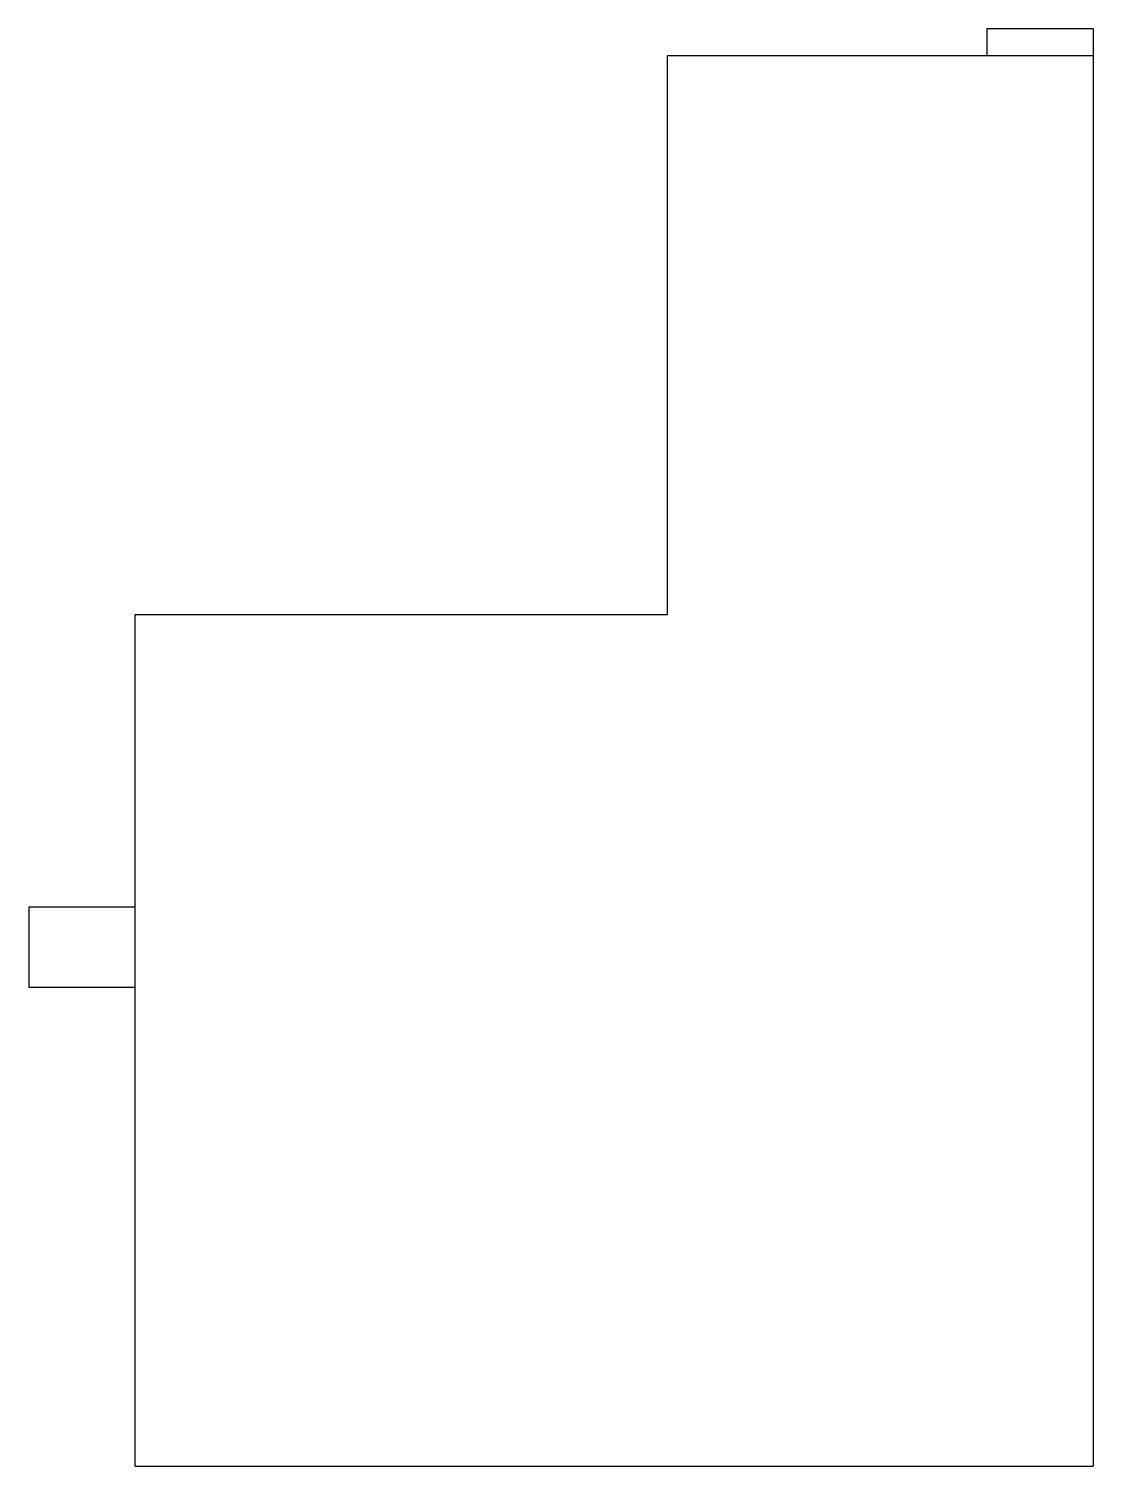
# Model space of a CAD drawing. Extents: x 0 to 0.508, y 0 to 0.686.
import ezdxf

# ---------------------------------------------------------------- set-up
doc = ezdxf.new("R2010")
doc.units = 0
doc.header["$LTSCALE"] = 40
doc.layers.get('0').update_dxf_attribs({"linetype": 'CONTINUOUS'})

msp = doc.modelspace()

# ---------------------------------------------------------------- linework, layer by layer
at = {"color": 0, "linetype": 'BYBLOCK'}
for p, q in [((0.50795, 0.68581), (0.45718, 0.68581)), ((0.45718, 0.68581), (0.45718, 0.67306)), ((0.50795, 0.68581), (0.50795, 0)), ((0.30475, 0.40639), (0.30475, 0.67306)), ((0.30475, 0.67306), (0.50795, 0.67306)), ((0.05077, 0), (0.05077, 0.40639)), ((0.05077, 0.40639), (0.30475, 0.40639)), ((0.05077, 0.26667), (0, 0.26667)), ((0, 0.26667), (0, 0.22858)), ((0, 0.22858), (0.05077, 0.22858)), ((0.05077, 0), (0.50795, 0))]:
    msp.add_line(p, q, dxfattribs=at)

doc.saveas('drawing.dxf')
